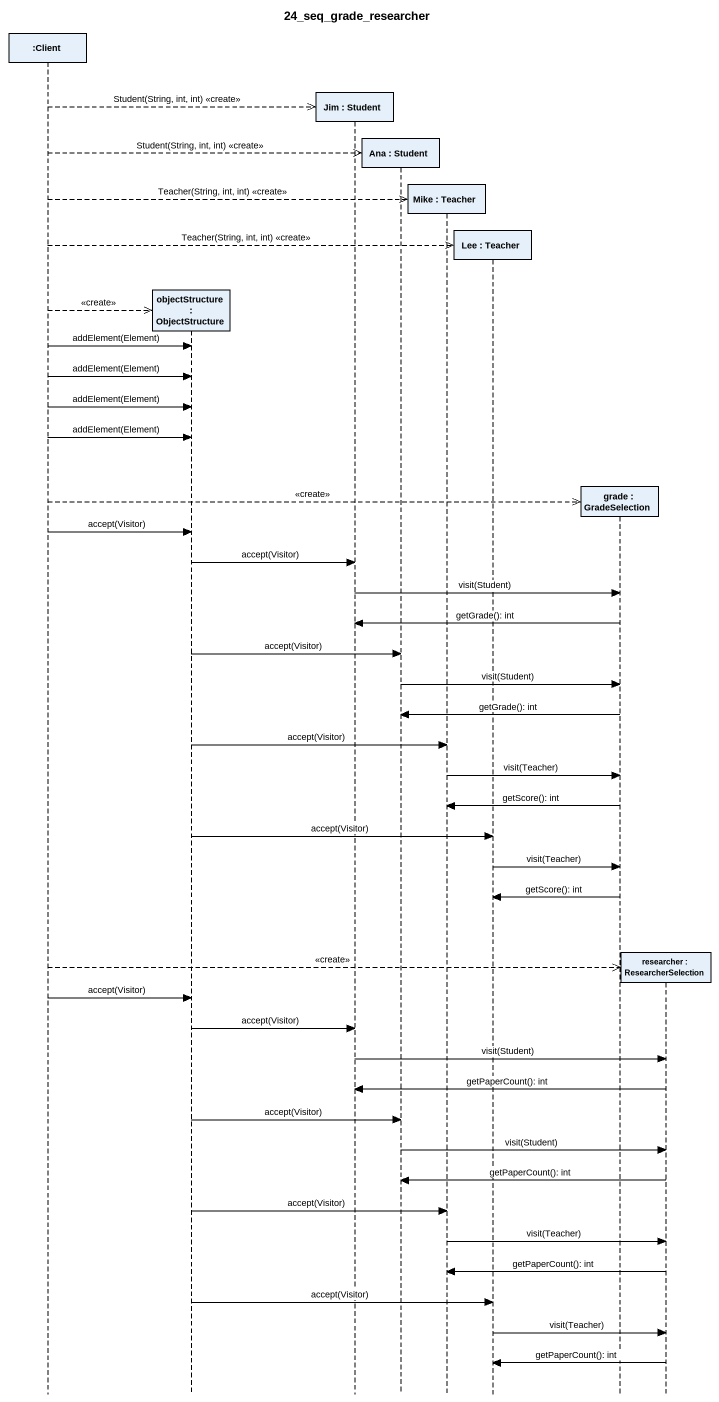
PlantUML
@startuml
title 24_seq_grade_researcher
hide footbox
participant ":Client" as Client
participant "objectStructure : ObjectStructure" as objectStructure
participant "Jim : Student" as Jim
participant "Ana : Student" as Ana
participant "Mike : Teacher" as Mike
participant "Lee : Teacher" as Lee
participant "grade : GradeSelection" as grade
participant "researcher : ResearcherSelection" as researcher

Client -->> Jim ** : Student(String, int, int) <<create>>
Client -->> Ana ** : Student(String, int, int) <<create>>
Client -->> Mike ** : Teacher(String, int, int) <<create>>
Client -->> Lee ** : Teacher(String, int, int) <<create>>
Client -->> objectStructure ** : <<create>>
Client -> objectStructure : addElement(Element)
Client -> objectStructure : addElement(Element)
Client -> objectStructure : addElement(Element)
Client -> objectStructure : addElement(Element)
Client -->> grade ** : <<create>>
Client -> objectStructure : accept(Visitor)
objectStructure -> Jim : accept(Visitor)
Jim -> grade : visit(Student)
grade -> Jim : getGrade(): int
objectStructure -> Ana : accept(Visitor)
Ana -> grade : visit(Student)
grade -> Ana : getGrade(): int
objectStructure -> Mike : accept(Visitor)
Mike -> grade : visit(Teacher)
grade -> Mike : getScore(): int
objectStructure -> Lee : accept(Visitor)
Lee -> grade : visit(Teacher)
grade -> Lee : getScore(): int
Client -->> researcher ** : <<create>>
Client -> objectStructure : accept(Visitor)
objectStructure -> Jim : accept(Visitor)
Jim -> researcher : visit(Student)
researcher -> Jim : getPaperCount(): int
objectStructure -> Ana : accept(Visitor)
Ana -> researcher : visit(Student)
researcher -> Ana : getPaperCount(): int
objectStructure -> Mike : accept(Visitor)
Mike -> researcher : visit(Teacher)
researcher -> Mike : getPaperCount(): int
objectStructure -> Lee : accept(Visitor)
Lee -> researcher : visit(Teacher)
researcher -> Lee : getPaperCount(): int
@enduml
